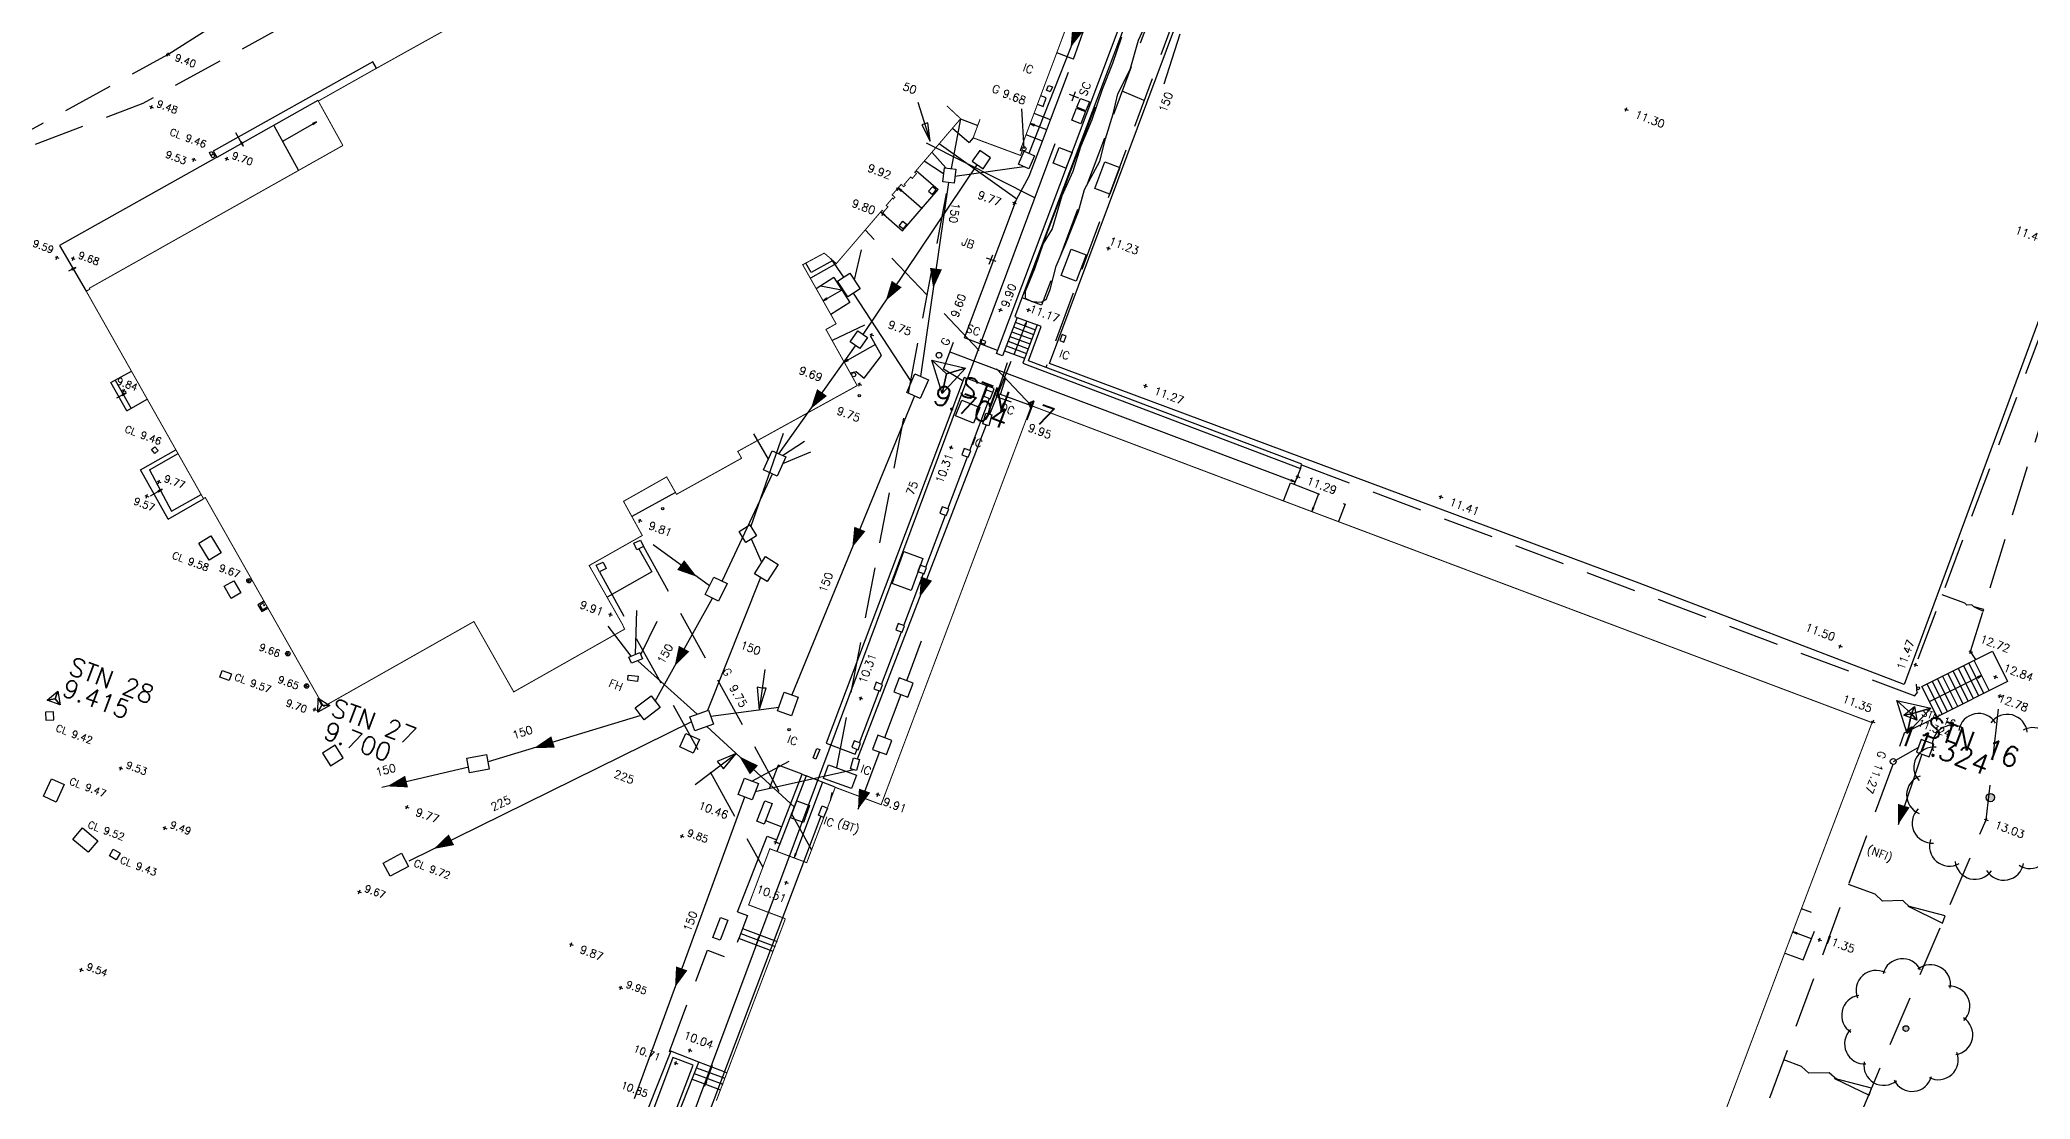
# Model space of a CAD drawing. Header units: millimetres. Extents: x 521005098 to 522149999836, y 174611071 to 175300000107.
# Drawn here: x 521319779 to 521419283, y 174800124 to 174853089 of the extents above; entities that cross this region are included whole.
import ezdxf

# ---------------------------------------------------------------- set-up
doc = ezdxf.new("R2010")
doc.units = ezdxf.units.MM
doc.header["$LTSCALE"] = 200
doc.linetypes.add('survey-A$0$DASHED', pattern=[19.05, 12.7, -6.35])
for name, color, linetype in [('0-35TEXT', 3, 'Continuous'), ('survey-A$0$BOUNDARY', 8, 'Continuous'), ('survey-A$0$BT', 8, 'Continuous'), ('survey-A$0$BUILDING', 8, 'Continuous'), ('survey-A$0$CONTROL', 8, 'Continuous'), ('survey-A$0$DETAIL', 8, 'Continuous'), ('survey-A$0$FOUL', 8, 'Continuous'), ('survey-A$0$GAS', 8, 'Continuous'), ('survey-A$0$LEVEL', 8, 'Continuous'), ('survey-A$0$ROAD', 8, 'Continuous'), ('survey-A$0$SERVICE', 8, 'Continuous'), ('survey-A$0$STAIRS', 8, 'Continuous'), ('survey-A$0$STORM', 8, 'Continuous'), ('survey-A$0$TEXT_SERVICE', 8, 'Continuous'), ('survey-A$0$VEGETATION', 8, 'Continuous')]:
    doc.layers.add(name, color=color, linetype=linetype)
doc.styles.add('survey-A$0$ROMANS', font='Romans.shx')

# ---------------------------------------------------------------- blocks, each defined once
blk = doc.blocks.new('survey-A')
at = {"layer": 'survey-A$0$VEGETATION', "linetype": 'Continuous'}
h = blk.add_hatch(color=256, dxfattribs=at)
edge = h.paths.add_edge_path()
edge.add_arc((521413072, 174803652), 143, -20.42304, 339.57696)
edge = h.paths.add_edge_path()
edge.add_arc((521425701, 174806170), 350, -20.42304, 339.57696)
edge = h.paths.add_edge_path()
edge.add_arc((521427230, 174821776), 175, -20.42304, 339.57696)
edge = h.paths.add_edge_path()
edge.add_arc((521417294, 174815203), 207, -20.42304, 339.57696)
at = {"layer": 'survey-A$0$BOUNDARY', "linetype": 'Continuous'}
for p, q in [((521370261, 174836911), (521383442, 174872233)), ((521426162, 174856572), (521412986, 174820865)), ((521372521, 174849728), (521368975, 174840398)), ((521399729, 174825929), (521370261, 174836911)), ((521412986, 174820865), (521399729, 174825929))]:
    blk.add_line(p, q, dxfattribs=at)
at = {"layer": 'survey-A$0$BT', "linetype": 'Continuous', "flags": 128}
blk.add_lwpolyline([(521358816, 174814276), (521352370, 174797175)], dxfattribs=at)
at = {"layer": 'survey-A$0$BUILDING', "linetype": 'Continuous'}
for p, q in [((521366275, 174832558), (521367256, 174835159)), ((521365173, 174829639), (521366155, 174832240)), ((521364072, 174826720), (521365053, 174829321)), ((521362971, 174823800), (521363952, 174826402)), ((521361862, 174820863), (521362851, 174823482)), ((521360758, 174817934), (521361742, 174820544)), ((521359096, 174817920), (521360546, 174817373)), ((521360546, 174817373), (521360638, 174817616)), ((521355621, 174814017), (521356021, 174815042)), ((521356384, 174814900), (521355984, 174813875)), ((521356021, 174815042), (521356384, 174814900)), ((521355984, 174813875), (521355621, 174814017)), ((521353431, 174808213), (521353815, 174809211)), ((521354179, 174809071), (521353795, 174808073)), ((521353815, 174809211), (521354179, 174809071)), ((521353795, 174808073), (521353431, 174808213))]:
    blk.add_line(p, q, dxfattribs=at)
at = {"layer": 'survey-A$0$BUILDING', "linetype": 'survey-A$0$DASHED'}
for p, q in [((521349967, 174827753), (521358360, 174812588)), ((521347751, 174826496), (521355927, 174811725))]:
    blk.add_line(p, q, dxfattribs=at)
at = {"layer": 'survey-A$0$BUILDING', "linetype": 'Continuous', "const_width": 50, "flags": 128}
for points in [[(521378725, 174879913), (521374647, 174868968), (521375010, 174868819), (521371795, 174860161), (521373415, 174859572), (521373339, 174859354), (521373226, 174859395), (521368790, 174847560), (521368891, 174847522), (521368811, 174847307), (521366439, 174848187), (521366787, 174849125)], [(521340825, 174854092), (521340561, 174853863), (521336434, 174851567), (521333700, 174850027)], [(521333685, 174850054), (521334930, 174847805)], [(521365129, 174849781), (521365813, 174849143), (521365748, 174849067), (521363521, 174846471), (521363605, 174846400), (521363396, 174846157), (521363313, 174846229), (521363000, 174845864), (521363046, 174845825), (521362974, 174845742), (521362838, 174845859), (521362388, 174845335), (521362525, 174845218), (521362453, 174845134), (521362408, 174845173), (521362095, 174844809), (521362179, 174844738), (521361971, 174844495), (521361887, 174844566), (521359602, 174841902), (521358995, 174842423), (521357917, 174841843), (521359587, 174838891), (521359083, 174838606), (521360644, 174835801), (521354671, 174832511), (521354864, 174832170), (521351611, 174830365), (521351118, 174831235), (521348960, 174830014), (521349899, 174828307), (521347242, 174826804), (521348895, 174823883), (521349015, 174823624), (521343471, 174820487), (521341481, 174824004), (521333972, 174819755)], [(521333972, 174819755), (521328053, 174830202), (521327959, 174830154), (521322101, 174840519), (521322280, 174840620), (521322253, 174840668), (521334930, 174847805)], [(521401282, 174792188), (521407723, 174809319), (521411377, 174818951), (521382307, 174829901), (521369352, 174834796), (521361839, 174814851), (521359544, 174815716), (521358119, 174811949), (521356273, 174812644), (521355216, 174809837), (521357051, 174809146)], [(521357051, 174809146), (521353601, 174800052)]]:
    blk.add_lwpolyline(points, dxfattribs=at)
at = {"layer": 'survey-A$0$BUILDING', "linetype": 'Continuous', "flags": 128}
for points in [[(521333685, 174850054), (521331082, 174848590)], [(521328624, 174847207), (521328616, 174847203), (521320766, 174842805)], [(521367415, 174835462), (521367490, 174835663), (521365996, 174836212), (521359096, 174817920)]]:
    blk.add_lwpolyline(points, dxfattribs=at)
for points in [[(521364405, 174845743), (521364210, 174845515), (521364400, 174845352), (521364595, 174845580)], [(521362735, 174843795), (521362930, 174844023), (521363120, 174843860), (521362924, 174843633)], [(521366977, 174835264), (521367295, 174835144), (521367415, 174835462), (521367097, 174835582)], [(521365878, 174832344), (521366196, 174832224), (521366316, 174832542), (521365998, 174832662)], [(521364777, 174829425), (521365095, 174829305), (521365215, 174829623), (521364897, 174829743)], [(521349815, 174828079), (521349967, 174827753), (521349632, 174827597), (521349480, 174827923)], [(521347935, 174826979), (521348087, 174826652), (521347751, 174826496), (521347600, 174826823)], [(521363676, 174826506), (521363994, 174826386), (521364114, 174826704), (521363796, 174826824)], [(521362573, 174823587), (521362891, 174823467), (521363011, 174823785), (521362693, 174823905)], [(521361468, 174820648), (521361787, 174820528), (521361907, 174820846), (521361588, 174820966)], [(521360366, 174817718), (521360684, 174817598), (521360804, 174817916), (521360486, 174818036)]]:
    blk.add_lwpolyline(points, close=True, dxfattribs=at)
at = {"layer": 'survey-A$0$CONTROL', "linetype": 'Continuous'}
for p, q in [((521364375, 174837065), (521366063, 174836680)), ((521364886, 174835410), (521364375, 174837065)), ((521364375, 174837065), (521365108, 174836385)), ((521365108, 174836385), (521364375, 174837065)), ((521366063, 174836680), (521364886, 174835410)), ((521366063, 174836680), (521365108, 174836385)), ((521365108, 174836385), (521366063, 174836680)), ((521365108, 174836385), (521364886, 174835410)), ((521364886, 174835410), (521365108, 174836385)), ((521413134, 174818409), (521412622, 174820064)), ((521412622, 174820064), (521413356, 174819384)), ((521412622, 174820064), (521414311, 174819679)), ((521413356, 174819384), (521412622, 174820064)), ((521414311, 174819679), (521413134, 174818409)), ((521414311, 174819679), (521413356, 174819384)), ((521413356, 174819384), (521414311, 174819679)), ((521413356, 174819384), (521413134, 174818409)), ((521413134, 174818409), (521413356, 174819384))]:
    blk.add_line(p, q, dxfattribs=at)
at = {"layer": 'survey-A$0$CONTROL', "linetype": 'Continuous', "flags": 128}
for points in [[(521320545, 174820147), (521320685, 174820522), (521320800, 174819839), (521320545, 174820147), (521320151, 174820081), (521320685, 174820522), (521320545, 174820147), (521320800, 174819839), (521320151, 174820081), (521320545, 174820147)], [(521333884, 174819822), (521334284, 174819812), (521333676, 174819480), (521333884, 174819822), (521333693, 174820173), (521334284, 174819812), (521333884, 174819822), (521333676, 174819480), (521333693, 174820173), (521333884, 174819822)], [(521413356, 174819384), (521413495, 174819759), (521413611, 174819076), (521413356, 174819384), (521412961, 174819318), (521413495, 174819759), (521413356, 174819384), (521413611, 174819076), (521412961, 174819318), (521413356, 174819384)]]:
    blk.add_lwpolyline(points, dxfattribs=at)
at = {"layer": 'survey-A$0$DETAIL', "linetype": 'Continuous'}
for p, q in [((521371451, 174852121), (521370617, 174852434)), ((521365403, 174848665), (521366236, 174847951)), ((521365813, 174849143), (521366665, 174848797)), ((521368624, 174845116), (521364732, 174847883)), ((521366439, 174848187), (521366236, 174847951)), ((521359602, 174841902), (521358300, 174841166)), ((521351562, 174830452), (521349378, 174829251)), ((521354652, 174809495), (521356137, 174813276)), ((521356137, 174813276), (521356618, 174813095)), ((521354652, 174809495), (521355157, 174809304)), ((521355157, 174809304), (521354723, 174808153))]:
    blk.add_line(p, q, dxfattribs=at)
at = {"layer": 'survey-A$0$DETAIL', "linetype": 'survey-A$0$DASHED'}
for p, q in [((521374984, 174850047), (521373890, 174850525)), ((521369903, 174848024), (521370306, 174849090)), ((521367658, 174837556), (521366003, 174838184)), ((521359544, 174815716), (521358090, 174816291)), ((521356057, 174814062), (521356869, 174813748)), ((521356777, 174812895), (521356632, 174812509))]:
    blk.add_line(p, q, dxfattribs=at)
at = {"layer": 'survey-A$0$DETAIL', "linetype": 'survey-A$0$DASHED', "flags": 128}
for points in [[(521382806, 174874244), (521382887, 174874270), (521395733, 174909194), (521396181, 174910613), (521397172, 174910300), (521396725, 174908881), (521394831, 174903742), (521390601, 174892373), (521384601, 174875998), (521383677, 174873416), (521377799, 174857692), (521370075, 174836713)], [(521382365, 174873142), (521382324, 174872935), (521369863, 174839827), (521368887, 174840194)], [(521326184, 174852359), (521336048, 174858590)], [(521371451, 174852121), (521372464, 174854951)], [(521425325, 174853022), (521413556, 174821845), (521413608, 174820404)], [(521314397, 174845886), (521326184, 174852359)], [(521370306, 174849090), (521371451, 174852121)], [(521365893, 174836056), (521364949, 174836620), (521365596, 174838337), (521366003, 174838184)], [(521382862, 174831832), (521413521, 174820282), (521413865, 174820764)], [(521410792, 174799349), (521417083, 174814090), (521417767, 174820277), (521417501, 174820680)], [(521414625, 174819243), (521412991, 174818427), (521412514, 174817136)], [(521357884, 174816370), (521356690, 174816820), (521356021, 174815042)], [(521412413, 174816861), (521405783, 174798907)], [(521351299, 174802497), (521351252, 174802514), (521353158, 174807575), (521354338, 174807131), (521354723, 174808153)]]:
    blk.add_lwpolyline(points, dxfattribs=at)
blk.add_lwpolyline([(521416559, 174822110), (521416301, 174822501), (521422247, 174841796), (521426003, 174851766, 0.919436), (521429246, 174860328), (521433130, 174871660), (521441698, 174893102), (521415461, 174902594), (521413552, 174902405)], format="xyb", dxfattribs=at)
at = {"layer": 'survey-A$0$DETAIL', "linetype": 'Continuous', "flags": 128}
for points in [[(521368637, 174839209), (521368637, 174839209), (521367911, 174837283), (521367600, 174837400), (521374629, 174856067), (521379586, 174869191), (521378071, 174869783), (521378151, 174869988), (521379869, 174869317), (521374835, 174855989), (521368531, 174839249), (521368637, 174839209)], [(521366003, 174838184), (521368613, 174845106), (521369238, 174846269), (521369903, 174848024)], [(521359416, 174842061), (521358335, 174841450), (521358067, 174841923)], [(521360291, 174836435), (521360583, 174836509), (521360996, 174836178)], [(521349722, 174827639), (521350373, 174826490), (521348136, 174825225)], [(521413865, 174820764), (521417392, 174822526), (521418152, 174821005), (521414625, 174819243)], [(521351628, 174799192), (521352726, 174801983), (521351323, 174802523), (521350129, 174799513), (521352974, 174798454)]]:
    blk.add_lwpolyline(points, dxfattribs=at)
for points in [[(521382875, 174831868), (521369200, 174837044), (521369844, 174838755), (521369638, 174838832), (521368917, 174836916), (521382797, 174831662)], [(521356777, 174812895), (521356571, 174812974), (521357884, 174816370), (521358090, 174816291)], [(521351465, 174799250), (521352438, 174801833), (521351427, 174802213), (521350454, 174799630)]]:
    blk.add_lwpolyline(points, close=True, dxfattribs=at)
at = {"layer": 'survey-A$0$DETAIL', "flags": 128}
for points in [[(521416478, 174824741), (521416471, 174824744), (521416373, 174824834), (521416108, 174824827), (521416010, 174824917), (521414876, 174825342)], [(521358911, 174815966), (521357488, 174812187)], [(521357503, 174812216), (521357493, 174812211)], [(521357511, 174812231), (521357496, 174812224)], [(521357519, 174812245), (521357499, 174812236)], [(521357527, 174812260), (521357502, 174812248)], [(521357535, 174812274), (521357504, 174812260)], [(521357543, 174812289), (521357507, 174812273)], [(521357551, 174812303), (521357510, 174812285)], [(521357559, 174812318), (521357513, 174812297)], [(521357566, 174812332), (521357516, 174812309)], [(521357574, 174812347), (521357518, 174812322)], [(521357582, 174812361), (521357521, 174812334)], [(521357590, 174812376), (521357524, 174812346)], [(521357586, 174812385), (521357527, 174812358)], [(521357573, 174812390), (521357530, 174812371)], [(521357559, 174812395), (521357532, 174812383)], [(521357546, 174812400), (521357535, 174812395)], [(521413315, 174809705), (521413286, 174809716), (521412912, 174810059), (521411898, 174810028), (521411525, 174810371), (521410199, 174810865)], [(521409640, 174801095), (521409611, 174801105), (521409238, 174801448), (521408224, 174801418), (521407850, 174801761), (521406959, 174802092)]]:
    blk.add_lwpolyline(points, dxfattribs=at)
for points in [[(521416478, 174824741), (521416929, 174824519), (521416964, 174824612)], [(521357488, 174812187), (521357593, 174812382), (521357537, 174812403)], [(521413176, 174809773), (521414899, 174808928), (521415033, 174809286)], [(521409502, 174801162), (521411225, 174800317), (521411358, 174800675)]]:
    blk.add_lwpolyline(points, close=True, dxfattribs=at)
at = {"layer": 'survey-A$0$DETAIL', "linetype": 'Continuous'}
for centre in [(521360743, 174835302), (521350919, 174829641)]:
    blk.add_circle(centre, 60, dxfattribs=at)
at = {"layer": 'survey-A$0$FOUL', "linetype": 'Continuous', "flags": 128}
for points in [[(521372532, 174855814), (521369230, 174847412)], [(521365074, 174846681), (521364377, 174847469)], [(521364964, 174846386), (521363989, 174847016)], [(521365525, 174846276), (521368977, 174846748)], [(521365201, 174845952), (521363809, 174836262)], [(521360500, 174841082), (521360850, 174842595)], [(521359972, 174841227), (521359335, 174842131)], [(521359965, 174840551), (521358802, 174840776)], [(521363354, 174835989), (521360465, 174840426)], [(521363511, 174835289), (521357367, 174820340)], [(521355332, 174828740), (521356954, 174833417)], [(521355871, 174826956), (521355352, 174828131)], [(521355807, 174826209), (521353162, 174819557)], [(521349338, 174822275), (521348198, 174823781)], [(521349561, 174822369), (521349633, 174824550)], [(521349825, 174822357), (521350636, 174824020)], [(521363120, 174821051), (521363859, 174823034)], [(521352642, 174819374), (521349672, 174822047)], [(521356017, 174821612), (521355735, 174819579), (521356083, 174820680), (521355886, 174820669), (521355643, 174820720), (521355735, 174819579)], [(521356723, 174819715), (521353330, 174819249)], [(521362822, 174820361), (521362012, 174818185)], [(521352363, 174818983), (521338230, 174812026)], [(521353122, 174818759), (521357507, 174814717)], [(521352550, 174815850), (521354588, 174817408), (521353643, 174817011), (521353961, 174816645), (521354588, 174817408)], [(521361750, 174817483), (521360680, 174814609)]]:
    blk.add_lwpolyline(points, dxfattribs=at)
at = {"layer": 'survey-A$0$FOUL', "flags": 128}
for points in [[(521371310, 174852705, 0, 600, 0), (521371676, 174853636, 600, 600, 0)], [(521364440, 174840657, 0, 600, 0), (521364579, 174841647, 600, 600, 0)], [(521360395, 174827706, 0, 600, 0), (521360775, 174828631, 600, 600, 0)], [(521354745, 174817263, 0, 600, 0), (521355481, 174816585, 600, 600, 0)], [(521360680, 174814609, 0, 600, 0), (521361013, 174815552, 600, 600, 0)], [(521339467, 174812635, 0, 600, 0), (521340355, 174813094, 600, 600, 0)]]:
    blk.add_lwpolyline(points, format="xyseb", dxfattribs=at)
at = {"layer": 'survey-A$0$GAS', "linetype": 'Continuous', "flags": 128}
for points in [[(521363666, 174849969), (521364283, 174848019), (521364166, 174848944), (521363876, 174848842), (521364283, 174848019)], [(521370521, 174847891), (521351655, 174797269)], [(521369515, 174845192), (521364107, 174847929)]]:
    blk.add_lwpolyline(points, dxfattribs=at)
at = {"layer": 'survey-A$0$LEVEL', "flags": 128}
for points in [[(521326149, 174852266), (521326219, 174852453)], [(521326091, 174852394), (521326278, 174852325)], [(521325265, 174849765), (521325452, 174849695)], [(521325324, 174849636), (521325393, 174849824)], [(521398997, 174849641), (521399184, 174849571)], [(521399056, 174849513), (521399126, 174849700)], [(521327384, 174847137), (521327571, 174847068)], [(521327442, 174847009), (521327512, 174847196)], [(521329028, 174847177), (521329215, 174847108)], [(521329087, 174847049), (521329156, 174847236)], [(521362594, 174845686), (521362782, 174845616)], [(521362653, 174845557), (521362723, 174845745)], [(521361893, 174844304), (521361963, 174844491)], [(521368404, 174844968), (521368592, 174844898)], [(521368463, 174844839), (521368533, 174845027)], [(521361834, 174844432), (521362022, 174844362)], [(521373108, 174842701), (521373295, 174842631)], [(521373167, 174842573), (521373236, 174842760)], [(521320542, 174842238), (521320729, 174842168)], [(521320601, 174842109), (521320671, 174842296)], [(521321346, 174842191), (521321534, 174842121)], [(521321405, 174842062), (521321475, 174842250)], [(521367703, 174839619), (521367891, 174839549)], [(521367762, 174839490), (521367832, 174839677)], [(521369112, 174839618), (521369299, 174839548)], [(521369171, 174839489), (521369241, 174839677)], [(521361268, 174838369), (521361455, 174838300)], [(521361327, 174838241), (521361396, 174838428)], [(521323886, 174835581), (521324073, 174835511)], [(521323945, 174835452), (521324014, 174835640)], [(521360666, 174835900), (521360854, 174835830)], [(521360725, 174835771), (521360795, 174835959)], [(521374957, 174835822), (521375145, 174835752)], [(521375016, 174835693), (521375086, 174835881)], [(521369216, 174834845), (521369404, 174834775)], [(521369275, 174834716), (521369345, 174834904)], [(521365243, 174832746), (521365430, 174832676)], [(521365301, 174832617), (521365371, 174832805)], [(521325638, 174831022), (521325825, 174830952)], [(521325697, 174830893), (521325766, 174831081)], [(521382578, 174831283), (521382765, 174831213)], [(521382637, 174831154), (521382707, 174831342)], [(521325033, 174830307), (521325221, 174830237)], [(521325092, 174830178), (521325162, 174830366)], [(521389726, 174830270), (521389913, 174830200)], [(521389785, 174830141), (521389855, 174830329)], [(521349686, 174829087), (521349874, 174829018)], [(521349745, 174828959), (521349815, 174829146)], [(521330137, 174826078), (521330325, 174826008)], [(521330196, 174825949), (521330266, 174826136)], [(521348212, 174824393), (521348400, 174824323)], [(521348271, 174824264), (521348341, 174824452)], [(521409695, 174822805), (521409883, 174822735)], [(521409754, 174822677), (521409824, 174822864)], [(521416266, 174822407), (521416336, 174822595)], [(521332085, 174822434), (521332272, 174822364)], [(521332144, 174822305), (521332213, 174822492)], [(521413462, 174821879), (521413649, 174821810)], [(521413521, 174821751), (521413591, 174821938)], [(521416208, 174822536), (521416395, 174822466)], [(521333021, 174820818), (521333208, 174820748)], [(521333080, 174820689), (521333149, 174820877)], [(521417457, 174821269), (521417645, 174821199)], [(521417516, 174821141), (521417586, 174821328)], [(521333425, 174819648), (521333612, 174819578)], [(521333484, 174819520), (521333554, 174819707)], [(521360728, 174820206), (521360915, 174820137)], [(521360786, 174820078), (521360856, 174820265)], [(521417673, 174820312), (521417861, 174820242)], [(521417732, 174820183), (521417802, 174820371)], [(521411331, 174819028), (521411518, 174818958)], [(521411390, 174818899), (521411460, 174819086)], [(521323733, 174816704), (521323920, 174816635)], [(521323792, 174816576), (521323861, 174816763)], [(521338043, 174814764), (521338231, 174814694)], [(521338102, 174814635), (521338172, 174814822)], [(521361578, 174815390), (521361766, 174815320)], [(521361637, 174815261), (521361707, 174815449)], [(521325935, 174813716), (521326123, 174813646)], [(521325994, 174813587), (521326064, 174813774)], [(521416989, 174814125), (521417177, 174814055)], [(521417048, 174813996), (521417118, 174814184)], [(521351790, 174813313), (521351977, 174813243)], [(521351849, 174813184), (521351919, 174813372)], [(521356478, 174813009), (521356665, 174812939)], [(521356537, 174812880), (521356606, 174813068)], [(521357002, 174810988), (521357189, 174810918)], [(521357061, 174810859), (521357131, 174811047)], [(521335657, 174810528), (521335844, 174810458)], [(521335716, 174810399), (521335786, 174810586)], [(521346254, 174807894), (521346441, 174807825)], [(521346313, 174807766), (521346383, 174807953)], [(521408659, 174808130), (521408847, 174808060)], [(521408718, 174808001), (521408788, 174808189)], [(521321816, 174806497), (521321886, 174806684)], [(521321758, 174806625), (521321945, 174806555)], [(521348729, 174805736), (521348917, 174805666)], [(521348788, 174805607), (521348858, 174805795)], [(521351487, 174801964), (521351675, 174801895)], [(521351546, 174801836), (521351616, 174802023)], [(521352186, 174802603), (521352373, 174802533)], [(521352245, 174802474), (521352315, 174802662)]]:
    blk.add_lwpolyline(points, dxfattribs=at)
at = {"layer": 'survey-A$0$LEVEL', "linetype": 'Continuous', "flags": 128}
blk.add_lwpolyline([(521368989, 174847640), (521368867, 174849631)], dxfattribs=at)
at = {"layer": 'survey-A$0$ROAD', "linetype": 'survey-A$0$DASHED', "flags": 128}
blk.add_lwpolyline([(521206171, 174882360), (521218169, 174875890), (521219648, 174873271), (521229162, 174868501), (521243043, 174861787), (521267119, 174850218), (521287526, 174840357), (521292266, 174839165), (521293853, 174839389), (521306773, 174842488), (521314397, 174845886), (521324938, 174849927), (521332591, 174854107), (521335509, 174855968), (521339133, 174859488), (521346174, 174867775), (521347707, 174869907), (521349047, 174872605), (521351537, 174879385), (521353935, 174885897), (521355774, 174890722), (521359616, 174889286), (521378670, 174882192), (521383720, 174895854), (521385347, 174897599), (521385297, 174897794)], dxfattribs=at)
at = {"layer": 'survey-A$0$SERVICE'}
for p, q in [((521371389, 174850044), (521371563, 174850512)), ((521371242, 174850365), (521371710, 174850191)), ((521367097, 174842194), (521367566, 174842020)), ((521367244, 174841873), (521367419, 174842341))]:
    blk.add_line(p, q, dxfattribs=at)
at = {"layer": 'survey-A$0$SERVICE', "linetype": 'survey-A$0$DASHED'}
for p, q in [((521365813, 174849143), (521359286, 174815033)), ((521369352, 174834795), (521361041, 174843580))]:
    blk.add_line(p, q, dxfattribs=at)
at = {"layer": 'survey-A$0$SERVICE', "linetype": 'Continuous', "flags": 128}
for points in [[(521370398, 174850730), (521370297, 174850490), (521370113, 174850568), (521370214, 174850808)], [(521372056, 174849498), (521371817, 174848893), (521371371, 174849069), (521371609, 174849674)], [(521371628, 174849713), (521371805, 174850159), (521372251, 174849982), (521372074, 174849536)], [(521328256, 174847447), (521328382, 174847508), (521328447, 174847373), (521328322, 174847312)], [(521366394, 174847013), (521366939, 174846641), (521367311, 174847186), (521366766, 174847558)], [(521368988, 174847516), (521369512, 174847291), (521369231, 174846639), (521368708, 174846864)], [(521371079, 174846665), (521370436, 174846916), (521370744, 174847708), (521371387, 174847457)], [(521364999, 174846690), (521365566, 174846624), (521365484, 174845919), (521364918, 174845984)], [(521373270, 174845373), (521372521, 174845654), (521373023, 174846993), (521373772, 174846712)], [(521371347, 174842618), (521372093, 174842331), (521371590, 174841024), (521370844, 174841312)], [(521360271, 174841426), (521360792, 174840644), (521360177, 174840234), (521359655, 174841016)], [(521360778, 174837647), (521360292, 174837982), (521360672, 174838533), (521361158, 174838199)], [(521366778, 174837967), (521367021, 174837876), (521367071, 174838007), (521366827, 174838098)], [(521370772, 174838055), (521370978, 174837978), (521371090, 174838278), (521370884, 174838355)], [(521363120, 174835463), (521363531, 174836386), (521364207, 174836085), (521363796, 174835162)], [(521366450, 174833918), (521365551, 174834282), (521365870, 174835070), (521366769, 174834706)], [(521367375, 174834337), (521367223, 174833797), (521366925, 174833881), (521367076, 174834421)], [(521325689, 174832550), (521325531, 174832412), (521325367, 174832600), (521325525, 174832738)], [(521356637, 174831280), (521355964, 174831587), (521356399, 174832543), (521357073, 174832236)], [(521355073, 174827959), (521354737, 174828504), (521355274, 174828835), (521355610, 174828290)], [(521328246, 174827073), (521327733, 174827931), (521328334, 174828290), (521328847, 174827432)], [(521356686, 174826858), (521356138, 174825998), (521355514, 174826396), (521356062, 174827256)], [(521363332, 174825560), (521362385, 174825913), (521362979, 174827505), (521363926, 174827152)], [(521329473, 174826042), (521329821, 174825434), (521329343, 174825161), (521328996, 174825769)], [(521354138, 174825900), (521353701, 174825023), (521353039, 174825353), (521353476, 174826230)], [(521349360, 174821915), (521349228, 174822229), (521349781, 174822462), (521349913, 174822148)], [(521329249, 174821063), (521328785, 174821218), (521328895, 174821550), (521329360, 174821395)], [(521349656, 174821014), (521349169, 174821066), (521349197, 174821324), (521349684, 174821272)], [(521362473, 174820493), (521363175, 174820228), (521363439, 174820930), (521362737, 174821195)], [(521350792, 174819700), (521349985, 174819093), (521349540, 174819685), (521350347, 174820292)], [(521356661, 174819538), (521356988, 174820472), (521357687, 174820228), (521357360, 174819294)], [(521320075, 174819078), (521320475, 174819084), (521320469, 174819484), (521320069, 174819478)], [(521352271, 174819244), (521353215, 174819576), (521353460, 174818878), (521352517, 174818546)], [(521334316, 174816797), (521334940, 174817195), (521334542, 174817819), (521333918, 174817421)], [(521352445, 174817432), (521351773, 174817742), (521352082, 174818414), (521352754, 174818104)], [(521358631, 174817660), (521358769, 174817602), (521358571, 174817132), (521358433, 174817190)], [(521361402, 174817614), (521362104, 174817349), (521362368, 174818051), (521361666, 174818316)], [(521414238, 174817242), (521414473, 174817880), (521413835, 174818115), (521413600, 174817477)], [(521342247, 174816616), (521341264, 174816433), (521341127, 174817171), (521342110, 174817353)], [(521358963, 174816164), (521359212, 174816840), (521360610, 174816325), (521360361, 174815649)], [(521360750, 174817099), (521360599, 174816560), (521360300, 174816644), (521360452, 174817183)], [(521320996, 174815854), (521320598, 174814980), (521319961, 174815270), (521320359, 174816144)], [(521354695, 174815351), (521355013, 174816172), (521355703, 174815905), (521355385, 174815084)], [(521357627, 174815045), (521358266, 174814811), (521357953, 174813957), (521357314, 174814191)], [(521358706, 174814322), (521358899, 174814783), (521359157, 174814676), (521358965, 174814214)], [(521321917, 174813689), (521322683, 174813047), (521322202, 174812472), (521321435, 174813114)], [(521323255, 174812285), (521323440, 174812617), (521323790, 174812421), (521323604, 174812090)], [(521338212, 174811761), (521337297, 174811266), (521336940, 174811925), (521337854, 174812421)]]:
    blk.add_lwpolyline(points, close=True, dxfattribs=at)
for points in [[(521369653, 174849863), (521369934, 174849758), (521370095, 174850189), (521369815, 174850294)], [(521330970, 174825011), (521330683, 174824848), (521330882, 174824500), (521331168, 174824664)], [(521331004, 174824951), (521330779, 174824822), (521330908, 174824596), (521331133, 174824725)]]:
    blk.add_lwpolyline(points, dxfattribs=at)
at = {"layer": 'survey-A$0$SERVICE', "linetype": 'survey-A$0$DASHED', "flags": 128}
blk.add_lwpolyline([(521369352, 174834795), (521367798, 174835360), (521368359, 174837070), (521368207, 174837120), (521367597, 174835262), (521369295, 174834645)], dxfattribs=at)
at = {"layer": 'survey-A$0$SERVICE', "linetype": 'Continuous'}
for centre, radius in [((521368983, 174847638), 100), ((521328440, 174847281), 90), ((521364730, 174837319), 140), ((521360469, 174836347), 100), ((521330231, 174826043), 110), ((521330994, 174824824), 30), ((521332178, 174822399), 110), ((521333114, 174820783), 110), ((521413678, 174820666), 70), ((521357240, 174818595), 60), ((521412434, 174817009), 150)]:
    blk.add_circle(centre, radius, dxfattribs=at)
at = {"layer": 'survey-A$0$STAIRS', "linetype": 'Continuous'}
for p, q in [((521370306, 174849090), (521369483, 174849410)), ((521369903, 174848024), (521369083, 174848343)), ((521363593, 174846555), (521364694, 174845611)), ((521362909, 174843530), (521364694, 174845611)), ((521359480, 174841204), (521358595, 174840644)), ((521360271, 174839953), (521359325, 174839355)), ((521361009, 174838828), (521359394, 174838048)), ((521368458, 174838734), (521369459, 174838357)), ((521368547, 174838972), (521369549, 174838594)), ((521368637, 174839209), (521369638, 174838832)), ((521368010, 174837545), (521369011, 174837167)), ((521368100, 174837782), (521369101, 174837405)), ((521368189, 174838020), (521369191, 174837643)), ((521368279, 174838258), (521369280, 174837881)), ((521368368, 174838496), (521369370, 174838119)), ((521416449, 174820154), (521415689, 174821675)), ((521416709, 174820284), (521415950, 174821805)), ((521416970, 174820414), (521416210, 174821935)), ((521416471, 174822065), (521417231, 174820545)), ((521414625, 174819243), (521413865, 174820764)), ((521414885, 174819373), (521414125, 174820894)), ((521415146, 174819503), (521414386, 174821024)), ((521415406, 174819633), (521414647, 174821154)), ((521415667, 174819764), (521414907, 174821284)), ((521415928, 174819894), (521415168, 174821415)), ((521416188, 174820024), (521415429, 174821545)), ((521354913, 174808658), (521356635, 174808010)), ((521356444, 174807504), (521354723, 174808153)), ((521354818, 174808405), (521356539, 174807757))]:
    blk.add_line(p, q, dxfattribs=at)
at = {"layer": 'survey-A$0$STAIRS', "linetype": 'survey-A$0$DASHED'}
for p, q in [((521361816, 174844484), (521362909, 174843530)), ((521359480, 174841204), (521360271, 174839953)), ((521382797, 174831662), (521382488, 174830869))]:
    blk.add_line(p, q, dxfattribs=at)
at = {"layer": 'survey-A$0$STAIRS', "linetype": 'Continuous', "flags": 128}
for points in [[(521336611, 174851665), (521336432, 174851988), (521328449, 174847523), (521328624, 174847207)], [(521331082, 174848590), (521328624, 174847207)], [(521320766, 174842805), (521322101, 174840519)], [(521323333, 174835952), (521324355, 174836530)], [(521324137, 174834545), (521323333, 174835952)], [(521323550, 174836071), (521324353, 174834655)], [(521324137, 174834545), (521325153, 174835119)], [(521324813, 174831589), (521326583, 174832589)], [(521326193, 174829130), (521324813, 174831589)], [(521325259, 174831590), (521326690, 174832399)], [(521325259, 174831590), (521326364, 174829528)], [(521326193, 174829130), (521327970, 174830134)], [(521326364, 174829528), (521327841, 174830363)], [(521352605, 174801695), (521354024, 174801167)], [(521354131, 174801450), (521352726, 174801983)], [(521352390, 174801129), (521353809, 174800600)], [(521352497, 174801412), (521353917, 174800883)]]:
    blk.add_lwpolyline(points, dxfattribs=at)
at = {"layer": 'survey-A$0$STAIRS', "linetype": 'survey-A$0$DASHED', "flags": 128}
for points in [[(521331471, 174848809), (521332708, 174846574)], [(521360996, 174836178), (521361859, 174837299), (521361009, 174838828)], [(521381955, 174830034), (521382298, 174830943), (521385034, 174829877), (521384703, 174828999)], [(521407013, 174807432), (521407940, 174807084), (521408782, 174809289), (521407846, 174809644)]]:
    blk.add_lwpolyline(points, dxfattribs=at)
at = {"layer": 'survey-A$0$STAIRS', "flags": 128}
for points in [[(521331920, 174848028), (521333611, 174848993)], [(521333409, 174848903), (521333472, 174848886)], [(521333412, 174848913), (521333482, 174848894)], [(521333416, 174848891), (521333462, 174848879)], [(521333423, 174848879), (521333452, 174848871)], [(521333427, 174848919), (521333492, 174848902)], [(521333430, 174848867), (521333442, 174848863)], [(521333442, 174848925), (521333501, 174848909)], [(521333458, 174848932), (521333511, 174848917)], [(521333473, 174848938), (521333521, 174848925)], [(521333488, 174848944), (521333531, 174848932)], [(521333504, 174848950), (521333541, 174848940)], [(521333519, 174848956), (521333551, 174848947)], [(521333534, 174848962), (521333561, 174848955)], [(521333550, 174848969), (521333571, 174848963)], [(521333565, 174848975), (521333581, 174848970)], [(521333580, 174848981), (521333591, 174848978)], [(521370117, 174848591), (521369291, 174848898)], [(521369320, 174848882), (521369316, 174848893)], [(521369335, 174848875), (521369328, 174848890)], [(521369349, 174848867), (521369340, 174848887)], [(521369364, 174848859), (521369352, 174848884)], [(521369379, 174848851), (521369365, 174848882)], [(521369393, 174848843), (521369377, 174848879)], [(521369408, 174848836), (521369389, 174848876)], [(521369422, 174848828), (521369401, 174848873)], [(521369437, 174848820), (521369414, 174848871)], [(521369451, 174848812), (521369426, 174848868)], [(521369466, 174848804), (521369438, 174848865)], [(521369481, 174848796), (521369450, 174848862)], [(521369490, 174848801), (521369463, 174848860)], [(521369495, 174848814), (521369475, 174848857)], [(521369500, 174848827), (521369487, 174848854)], [(521369504, 174848840), (521369499, 174848851)], [(521329566, 174848447), (521329947, 174847778)], [(521329821, 174847959), (521329817, 174847948)], [(521329833, 174847966), (521329825, 174847938)], [(521329845, 174847973), (521329833, 174847928)], [(521329857, 174847980), (521329840, 174847918)], [(521329867, 174847978), (521329848, 174847908)], [(521329873, 174847962), (521329856, 174847898)], [(521329879, 174847947), (521329863, 174847888)], [(521329886, 174847932), (521329871, 174847878)], [(521329892, 174847916), (521329879, 174847868)], [(521329898, 174847901), (521329886, 174847858)], [(521329904, 174847886), (521329894, 174847848)], [(521329910, 174847870), (521329901, 174847838)], [(521329916, 174847855), (521329909, 174847828)], [(521329923, 174847840), (521329917, 174847818)], [(521329929, 174847824), (521329924, 174847808)], [(521329935, 174847809), (521329932, 174847798)], [(521363873, 174844654), (521362685, 174845680)], [(521362707, 174845656), (521362706, 174845667)], [(521362717, 174845643), (521362716, 174845660)], [(521362728, 174845631), (521362727, 174845653)], [(521362739, 174845618), (521362737, 174845646)], [(521362750, 174845606), (521362748, 174845639)], [(521362761, 174845594), (521362758, 174845633)], [(521362772, 174845581), (521362769, 174845626)], [(521362783, 174845569), (521362779, 174845619)], [(521362794, 174845556), (521362790, 174845612)], [(521362805, 174845544), (521362800, 174845605)], [(521362816, 174845532), (521362811, 174845598)], [(521362827, 174845519), (521362822, 174845591)], [(521362837, 174845520), (521362832, 174845585)], [(521362846, 174845531), (521362843, 174845578)], [(521362855, 174845541), (521362853, 174845571)], [(521362865, 174845552), (521362864, 174845564)], [(521321235, 174841530), (521321575, 174841710)], [(521321370, 174841626), (521321432, 174841607)], [(521321373, 174841636), (521321442, 174841615)], [(521321377, 174841614), (521321422, 174841600)], [(521321383, 174841601), (521321412, 174841593)], [(521321388, 174841642), (521321452, 174841622)], [(521321390, 174841589), (521321401, 174841585)], [(521321404, 174841647), (521321462, 174841629)], [(521321419, 174841653), (521321473, 174841637)], [(521321435, 174841659), (521321483, 174841644)], [(521321450, 174841664), (521321493, 174841651)], [(521321466, 174841670), (521321503, 174841659)], [(521321482, 174841676), (521321513, 174841666)], [(521321497, 174841681), (521321524, 174841673)], [(521321513, 174841687), (521321534, 174841681)], [(521321528, 174841693), (521321544, 174841688)], [(521321544, 174841699), (521321554, 174841695)], [(521359876, 174840579), (521358934, 174840046)], [(521358964, 174840058), (521358954, 174840061)], [(521358980, 174840064), (521358964, 174840068)], [(521358995, 174840070), (521358974, 174840076)], [(521359011, 174840076), (521358984, 174840084)], [(521359026, 174840082), (521358994, 174840091)], [(521359041, 174840088), (521359004, 174840099)], [(521359057, 174840095), (521359014, 174840106)], [(521359072, 174840101), (521359024, 174840114)], [(521359087, 174840107), (521359034, 174840122)], [(521359103, 174840113), (521359044, 174840129)], [(521359118, 174840119), (521359054, 174840137)], [(521359133, 174840125), (521359064, 174840144)], [(521359136, 174840135), (521359074, 174840152)], [(521359129, 174840147), (521359084, 174840160)], [(521359122, 174840159), (521359094, 174840167)], [(521359115, 174840172), (521359104, 174840175)], [(521368493, 174837363), (521369121, 174839029)], [(521369019, 174838840), (521369085, 174838870)], [(521369023, 174838831), (521369082, 174838858)], [(521369026, 174838855), (521369087, 174838882)], [(521369034, 174838869), (521369090, 174838894)], [(521369036, 174838826), (521369079, 174838845)], [(521369042, 174838884), (521369093, 174838907)], [(521369049, 174838821), (521369076, 174838833)], [(521369050, 174838898), (521369096, 174838919)], [(521369058, 174838913), (521369099, 174838931)], [(521369062, 174838816), (521369073, 174838821)], [(521369066, 174838927), (521369101, 174838943)], [(521369074, 174838942), (521369104, 174838956)], [(521369082, 174838956), (521369107, 174838968)], [(521369089, 174838971), (521369110, 174838980)], [(521369097, 174838985), (521369113, 174838992)], [(521369105, 174839000), (521369115, 174839005)], [(521361554, 174837848), (521359996, 174836966)], [(521360027, 174836978), (521360016, 174836981)], [(521360042, 174836984), (521360026, 174836989)], [(521360057, 174836990), (521360036, 174836996)], [(521360073, 174836997), (521360046, 174837004)], [(521360088, 174837003), (521360056, 174837012)], [(521360103, 174837009), (521360066, 174837019)], [(521360119, 174837015), (521360076, 174837027)], [(521360134, 174837021), (521360086, 174837034)], [(521360150, 174837027), (521360096, 174837042)], [(521360165, 174837033), (521360106, 174837050)], [(521360180, 174837039), (521360116, 174837057)], [(521360196, 174837045), (521360126, 174837065)], [(521360198, 174837055), (521360136, 174837072)], [(521360191, 174837067), (521360146, 174837080)], [(521360184, 174837080), (521360156, 174837088)], [(521360177, 174837092), (521360166, 174837095)], [(521365278, 174837493), (521382536, 174830991)], [(521323637, 174835188), (521324093, 174835435)], [(521323888, 174835351), (521323950, 174835332)], [(521323891, 174835360), (521323960, 174835339)], [(521323895, 174835338), (521323940, 174835325)], [(521323902, 174835326), (521323930, 174835317)], [(521323907, 174835366), (521323971, 174835347)], [(521323908, 174835313), (521323920, 174835310)], [(521323922, 174835372), (521323981, 174835354)], [(521323938, 174835378), (521323991, 174835361)], [(521323953, 174835383), (521324001, 174835369)], [(521323969, 174835389), (521324011, 174835376)], [(521323984, 174835395), (521324022, 174835383)], [(521324000, 174835400), (521324032, 174835391)], [(521324015, 174835406), (521324042, 174835398)], [(521324031, 174835412), (521324052, 174835405)], [(521324046, 174835417), (521324062, 174835413)], [(521324062, 174835423), (521324073, 174835420)], [(521325307, 174830295), (521325895, 174830617)], [(521325708, 174830549), (521325772, 174830529)], [(521325724, 174830555), (521325782, 174830537)], [(521325739, 174830560), (521325793, 174830544)], [(521325755, 174830566), (521325803, 174830551)], [(521325770, 174830572), (521325813, 174830559)], [(521325786, 174830577), (521325823, 174830566)], [(521325801, 174830583), (521325833, 174830573)], [(521325817, 174830589), (521325844, 174830581)], [(521325832, 174830594), (521325854, 174830588)], [(521325848, 174830600), (521325864, 174830595)], [(521325864, 174830606), (521325874, 174830603)], [(521382323, 174831050), (521382328, 174831039)], [(521382328, 174831063), (521382340, 174831036)], [(521382333, 174831076), (521382353, 174831033)], [(521382338, 174831090), (521382365, 174831031)], [(521382347, 174831094), (521382377, 174831028)], [(521382362, 174831086), (521382389, 174831025)], [(521382376, 174831078), (521382402, 174831022)], [(521382391, 174831070), (521382414, 174831019)], [(521382405, 174831062), (521382426, 174831017)], [(521382420, 174831054), (521382438, 174831014)], [(521382434, 174831046), (521382451, 174831011)], [(521382449, 174831039), (521382463, 174831008)], [(521382464, 174831031), (521382475, 174831005)], [(521382478, 174831023), (521382487, 174831003)], [(521325690, 174830534), (521325752, 174830515)], [(521325693, 174830543), (521325762, 174830522)], [(521325697, 174830521), (521325742, 174830507)], [(521325703, 174830509), (521325731, 174830500)], [(521325710, 174830496), (521325721, 174830493)], [(521383706, 174830395), (521383369, 174829501)], [(521383401, 174829559), (521383380, 174829550)], [(521383408, 174829574), (521383383, 174829562)], [(521383416, 174829588), (521383386, 174829575)], [(521383424, 174829603), (521383389, 174829587)], [(521383432, 174829617), (521383391, 174829599)], [(521383440, 174829632), (521383394, 174829611)], [(521383448, 174829647), (521383397, 174829624)], [(521383456, 174829661), (521383400, 174829636)], [(521383464, 174829676), (521383403, 174829648)], [(521383471, 174829690), (521383405, 174829660)], [(521383467, 174829699), (521383408, 174829673)], [(521383454, 174829704), (521383411, 174829685)], [(521383441, 174829709), (521383414, 174829697)], [(521383428, 174829714), (521383417, 174829709)], [(521383385, 174829530), (521383375, 174829526)], [(521383393, 174829545), (521383378, 174829538)], [(521414245, 174820003), (521416851, 174821305)], [(521416644, 174821226), (521416706, 174821206)], [(521416647, 174821236), (521416716, 174821213)], [(521416651, 174821214), (521416695, 174821199)], [(521416657, 174821201), (521416685, 174821192)], [(521416663, 174821241), (521416726, 174821220)], [(521416663, 174821188), (521416675, 174821185)], [(521416679, 174821246), (521416737, 174821227)], [(521416694, 174821252), (521416747, 174821234)], [(521416710, 174821257), (521416758, 174821241)], [(521416726, 174821262), (521416768, 174821248)], [(521416741, 174821268), (521416778, 174821255)], [(521416757, 174821273), (521416789, 174821262)], [(521416773, 174821278), (521416799, 174821270)], [(521416788, 174821284), (521416809, 174821277)], [(521416804, 174821289), (521416820, 174821284)], [(521416820, 174821294), (521416830, 174821291)], [(521355584, 174807828), (521355774, 174808334)], [(521355672, 174808145), (521355738, 174808175)], [(521355676, 174808136), (521355735, 174808162)], [(521355680, 174808159), (521355740, 174808187)], [(521355687, 174808174), (521355743, 174808199)], [(521355689, 174808131), (521355732, 174808150)], [(521355695, 174808188), (521355746, 174808211)], [(521355702, 174808126), (521355729, 174808138)], [(521355703, 174808203), (521355749, 174808224)], [(521355711, 174808217), (521355752, 174808236)], [(521355716, 174808121), (521355726, 174808126)], [(521355719, 174808232), (521355754, 174808248)], [(521355727, 174808247), (521355757, 174808260)], [(521355735, 174808261), (521355760, 174808273)], [(521355743, 174808276), (521355763, 174808285)], [(521355750, 174808290), (521355766, 174808297)], [(521355758, 174808305), (521355768, 174808309)], [(521408346, 174808146), (521407414, 174808498)], [(521407443, 174808482), (521407438, 174808492)], [(521407457, 174808474), (521407450, 174808489)], [(521407472, 174808466), (521407463, 174808486)], [(521407486, 174808458), (521407475, 174808484)], [(521407501, 174808450), (521407487, 174808481)], [(521407515, 174808442), (521407499, 174808478)], [(521407530, 174808435), (521407512, 174808475)], [(521407544, 174808427), (521407524, 174808472)], [(521407559, 174808419), (521407536, 174808470)], [(521407574, 174808411), (521407548, 174808467)], [(521407588, 174808403), (521407560, 174808464)], [(521407603, 174808395), (521407573, 174808461)], [(521407612, 174808399), (521407585, 174808458)], [(521407617, 174808413), (521407597, 174808456)], [(521407622, 174808426), (521407609, 174808453)], [(521407627, 174808439), (521407622, 174808450)], [(521353393, 174801801), (521353015, 174800782)], [(521353031, 174800810), (521353021, 174800806)], [(521353039, 174800825), (521353024, 174800818)], [(521353047, 174800839), (521353027, 174800830)], [(521353055, 174800854), (521353030, 174800843)], [(521353063, 174800868), (521353033, 174800855)], [(521353071, 174800883), (521353036, 174800867)], [(521353079, 174800897), (521353039, 174800879)], [(521353087, 174800912), (521353041, 174800891)], [(521353095, 174800926), (521353044, 174800904)], [(521353103, 174800940), (521353047, 174800916)], [(521353112, 174800955), (521353050, 174800928)], [(521353120, 174800969), (521353053, 174800940)], [(521353116, 174800978), (521353056, 174800952)], [(521353102, 174800984), (521353059, 174800965)], [(521353089, 174800989), (521353062, 174800977)], [(521353076, 174800994), (521353065, 174800989)]]:
    blk.add_lwpolyline(points, dxfattribs=at)
for points in [[(521333611, 174848993), (521333405, 174848910), (521333435, 174848858)], [(521369291, 174848898), (521369487, 174848793), (521369508, 174848849)], [(521329947, 174847778), (521329864, 174847984), (521329812, 174847954)], [(521362685, 174845680), (521362832, 174845514), (521362871, 174845559)], [(521321575, 174841710), (521321366, 174841633), (521321394, 174841580)], [(521358934, 174840046), (521359140, 174840128), (521359110, 174840180)], [(521369121, 174839029), (521369015, 174838834), (521369072, 174838813)], [(521359996, 174836966), (521360202, 174837048), (521360173, 174837101)], [(521324093, 174835435), (521323885, 174835358), (521323913, 174835305)], [(521325895, 174830617), (521325686, 174830541), (521325714, 174830488)], [(521382536, 174830991), (521382341, 174831097), (521382320, 174831041)], [(521383369, 174829501), (521383475, 174829697), (521383419, 174829718)], [(521416851, 174821305), (521416641, 174821234), (521416667, 174821180)], [(521355774, 174808334), (521355668, 174808138), (521355725, 174808117)], [(521407414, 174808498), (521407609, 174808392), (521407630, 174808448)], [(521353015, 174800782), (521353123, 174800976), (521353067, 174800997)]]:
    blk.add_lwpolyline(points, close=True, dxfattribs=at)
at = {"layer": 'survey-A$0$STORM', "linetype": 'Continuous', "flags": 128}
for points in [[(521376768, 174853365), (521375972, 174850866)], [(521360935, 174838352), (521366640, 174846845)], [(521356725, 174832395), (521360562, 174837796)], [(521367268, 174834367), (521368342, 174837019)], [(521367083, 174833837), (521360640, 174817130)], [(521356209, 174832125), (521355483, 174833386)], [(521356912, 174832309), (521358009, 174833019)], [(521356926, 174831913), (521358331, 174832482)], [(521353893, 174826023), (521356403, 174831387)], [(521353255, 174825787), (521350438, 174827835)], [(521350543, 174820031), (521353412, 174825168)], [(521349823, 174819308), (521342199, 174816984)], [(521412455, 174817002), (521413682, 174817701)], [(521341232, 174816726), (521336879, 174815703)], [(521355381, 174816029), (521357242, 174817031)], [(521413860, 174817381), (521412677, 174813841)], [(521360471, 174816596), (521355543, 174815492)], [(521355012, 174815228), (521349497, 174800141)]]:
    blk.add_lwpolyline(points, dxfattribs=at)
at = {"layer": 'survey-A$0$STORM', "flags": 128}
for points in [[(521362068, 174840039, 0, 600, 0), (521362617, 174840875, 600, 600, 0)], [(521358314, 174834632, 0, 600, 0), (521358884, 174835454, 600, 600, 0)], [(521352627, 174826243, 0, 600, 0), (521351818, 174826830, 600, 600, 0)], [(521363756, 174825211, 0, 600, 0), (521364106, 174826148, 600, 600, 0)], [(521351513, 174821769, 0, 600, 0), (521351991, 174822647, 600, 600, 0)], [(521344483, 174817680, 0, 600, 0), (521345437, 174817983, 600, 600, 0)], [(521337143, 174815765, 0, 600, 0), (521338114, 174816005, 600, 600, 0)], [(521412677, 174813841, 0, 600, 0), (521412969, 174814797, 600, 600, 0)], [(521351536, 174805718, 0, 600, 0), (521351869, 174806661, 600, 600, 0)]]:
    blk.add_lwpolyline(points, format="xyseb", dxfattribs=at)
at = {"layer": 'survey-A$0$VEGETATION', "linetype": 'Continuous', "flags": 128}
blk.add_lwpolyline([(521373859, 174853221), (521373399, 174851903), (521372884, 174850603), (521372380, 174849083), (521371799, 174847730), (521371421, 174846506), (521370872, 174845280), (521370386, 174843646), (521369941, 174842904), (521369514, 174841633), (521369034, 174840510), (521369043, 174840175), (521369375, 174840011), (521369847, 174839975), (521370083, 174840104), (521370283, 174840599), (521370597, 174841774), (521371066, 174842907), (521371708, 174844508), (521372006, 174845597), (521372767, 174847021), (521373059, 174848136), (521373431, 174849382), (521373680, 174850382), (521374288, 174851601), (521374713, 174853074), (521375343, 174854435)], dxfattribs=at)
at = {"layer": 'survey-A$0$VEGETATION', "linetype": 'Continuous'}
for centre, radius in [((521417294, 174815203), 207), ((521413072, 174803652), 143)]:
    blk.add_circle(centre, radius, dxfattribs=at)
for centre, start, end in [((521415393, 174817820), 57.28036, 196.55209), ((521416705, 174818405), 31.56608, 170.83781), ((521418140, 174818364), 5.85179, 145.12352), ((521419416, 174817703), 340.13751, 119.40923), ((521414465, 174816723), 82.99465, 222.26638), ((521414105, 174815332), 108.70893, 247.98066), ((521414384, 174813923), 134.42322, 273.69495), ((521415247, 174812775), 160.13751, 299.40923), ((521419270, 174812659), 237.28036, 16.55209), ((521416523, 174812115), 185.85179, 325.12352), ((521417959, 174812073), 211.56608, 350.83781), ((521412896, 174806148), 26.2717, 165.54343), ((521414304, 174805847), 350.2717, 129.54343), ((521411579, 174805565), 62.2717, 201.54343), ((521415266, 174804775), 314.2717, 93.54343), ((521410857, 174804319), 98.2717, 237.54343), ((521415414, 174803343), 278.2717, 57.54343), ((521411006, 174802886), 134.2717, 273.54343), ((521411967, 174801815), 170.2717, 309.54343), ((521414692, 174802097), 242.2717, 21.54343), ((521413376, 174801513), 206.2717, 345.54343)]:
    blk.add_arc(centre, 1000, start, end, dxfattribs=at)
at = {"layer": 'survey-A$0$BT', "linetype": 'Continuous', "style": 'survey-A$0$ROMANS'}
blk.add_text('(BT)', height=400, rotation=339.57696, dxfattribs=at).set_placement((521359614, 174813780))
at = {"layer": 'survey-A$0$CONTROL', "style": 'survey-A$0$ROMANS'}
for s, height, p in [('9.704', 1000, (521364349, 174834947)), ('STN 17', 1000, (521365686, 174835360)), ('STN 28', 900, (521321152, 174821404)), ('9.415', 900, (521320816, 174820318)), ('STN 27', 900, (521334262, 174819331)), ('STN 16', 360, (521413822, 174819317)), ('9.700', 900, (521333886, 174818183)), ('11.324', 1000, (521412596, 174817946)), ('11.324', 360, (521413626, 174818792)), ('STN 16', 1000, (521413934, 174818359))]:
    blk.add_text(s, height=height, rotation=339.57696, dxfattribs=at).set_placement(p)
at = {"layer": 'survey-A$0$FOUL', "linetype": 'Continuous', "style": 'survey-A$0$ROMANS'}
for s, rotation, p in [('150', 261.0719, (521365389, 174844971)), ('150', 69.12084, (521359082, 174825411)), ('150', 339.57696, (521354761, 174822674)), ('225', 339.57696, (521348437, 174816228)), ('225', 25.72907, (521342448, 174814522))]:
    blk.add_text(s, height=400, rotation=rotation, dxfattribs=at).set_placement(p)
at = {"layer": 'survey-A$0$GAS', "linetype": 'Continuous', "style": 'survey-A$0$ROMANS'}
for s, rotation, p in [('50', 339.57696, (521362880, 174850599)), ('75', 69.57697, (521363455, 174830284))]:
    blk.add_text(s, height=400, rotation=rotation, dxfattribs=at).set_placement(p)
at = {"layer": 'survey-A$0$LEVEL', "style": 'survey-A$0$ROMANS'}
for s, height, rotation, p in [('9.40', 360, 339.57696, (521326494, 174852062)), ('9.68', 400, 339.57696, (521367864, 174850257)), ('9.48', 360, 339.57696, (521325581, 174849754)), ('11.30', 400, 339.57696, (521399477, 174849202)), ('CL 9.46', 360, 339.57696, (521326233, 174848339)), ('9.53', 360, 339.57696, (521326023, 174847223)), ('9.70', 360, 339.57696, (521329344, 174847166)), ('9.92', 400, 339.57696, (521361123, 174846525)), ('9.77', 400, 339.57696, (521366625, 174845177)), ('9.80', 400, 339.57696, (521360330, 174844761)), ('11.40', 400, 339.57696, (521418487, 174843424)), ('9.59', 360, 339.57696, (521319387, 174842774)), ('11.23', 400, 339.57696, (521373187, 174842872)), ('9.68', 360, 339.57696, (521321662, 174842180)), ('9.90', 400, 69.57697, (521368195, 174839674)), ('9.60', 400, 69.57697, (521365677, 174839169)), ('11.17', 400, 339.57696, (521369212, 174839483)), ('9.75', 400, 339.57696, (521362143, 174838698)), ('9.69', 400, 339.57696, (521357689, 174836408)), ('9.84', 360, 339.57696, (521323579, 174835887)), ('11.27', 400, 339.57696, (521375437, 174835383)), ('9.75', 400, 339.57696, (521359582, 174834388)), ('CL 9.46', 360, 339.57696, (521323987, 174833486)), ('9.95', 400, 339.57696, (521369144, 174833540)), ('10.31', 400, 69.57697, (521364915, 174830872)), ('9.77', 360, 339.57696, (521325954, 174831011)), ('11.29', 400, 339.57696, (521383079, 174830888)), ('9.57', 360, 339.57696, (521324431, 174829885)), ('11.41', 400, 339.57696, (521390206, 174829831)), ('9.81', 400, 339.57696, (521350167, 174828649)), ('CL 9.58', 360, 339.57696, (521326361, 174827173)), ('9.67', 360, 339.57696, (521328703, 174826547)), ('9.91', 400, 339.57696, (521346734, 174824693)), ('11.50', 400, 339.57696, (521407996, 174823561)), ('9.66', 360, 339.57696, (521330704, 174822586)), ('11.47', 400, 69.57697, (521412973, 174821545)), ('12.72', 400, 339.57696, (521416733, 174822976)), ('10.31', 400, 69.57697, (521361073, 174820865)), ('12.84', 400, 339.57696, (521417906, 174821533)), ('CL 9.57', 360, 339.57696, (521329472, 174821087)), ('9.65', 360, 339.57696, (521331640, 174820970)), ('9.75', 400, 299.62312, (521354228, 174820706)), ('9.70', 360, 339.57696, (521332044, 174819801)), ('11.35', 400, 339.57696, (521409852, 174819984)), ('12.78', 400, 339.57696, (521417645, 174820018)), ('CL 9.42', 360, 339.57696, (521320544, 174818538)), ('9.53', 360, 339.57696, (521324049, 174816693)), ('11.27', 400, 249.57697, (521411567, 174816943)), ('CL 9.47', 360, 339.57696, (521321218, 174815878)), ('9.77', 400, 339.57696, (521338523, 174814325)), ('10.46', 400, 339.57696, (521352661, 174814653)), ('9.91', 400, 339.57696, (521361889, 174814847)), ('CL 9.52', 360, 339.57696, (521322139, 174813713)), ('9.49', 360, 339.57696, (521326251, 174813705)), ('13.03', 400, 339.57696, (521417469, 174813686)), ('9.85', 360, 339.57696, (521352106, 174813302)), ('CL 9.43', 360, 339.57696, (521323755, 174811942)), ('CL 9.72', 360, 339.57696, (521338434, 174811785)), ('9.67', 360, 339.57696, (521335973, 174810517)), ('10.51', 400, 339.57696, (521355563, 174810475)), ('9.87', 400, 339.57696, (521346734, 174807456)), ('11.35', 400, 339.57696, (521408976, 174807959)), ('9.54', 360, 339.57696, (521322074, 174806614)), ('9.95', 360, 339.57696, (521349045, 174805725)), ('10.71', 360, 339.57696, (521349421, 174802514)), ('10.04', 400, 339.57696, (521351924, 174803166)), ('10.85', 360, 339.57696, (521348796, 174800689))]:
    blk.add_text(s, height=height, rotation=rotation, dxfattribs=at).set_placement(p)
at = {"layer": 'survey-A$0$STORM', "linetype": 'Continuous', "style": 'survey-A$0$ROMANS'}
for s, rotation, p in [('150', 69.57697, (521376078, 174849425)), ('150', 61.73891, (521350975, 174821848)), ('150', 17.5164, (521343480, 174818122)), ('150', 13.81725, (521336620, 174816269)), ('(NFI)', 339.57696, (521411087, 174812453)), ('150', 69.57697, (521352309, 174808472))]:
    blk.add_text(s, height=400, rotation=rotation, dxfattribs=at).set_placement(p)
at = {"layer": 'survey-A$0$TEXT_SERVICE', "style": 'survey-A$0$ROMANS'}
for s, rotation, p in [('IC', 339.57696, (521368893, 174851547)), ('SC', 69.57697, (521372099, 174850234)), ('FH', 339.57696, (521348185, 174820760))]:
    blk.add_text(s, height=400, rotation=rotation, dxfattribs=at).set_placement(p)
at = {"layer": 'survey-A$0$TEXT_SERVICE', "linetype": 'Continuous', "style": 'survey-A$0$ROMANS'}
for s, rotation, p in [('G', 339.57696, (521367343, 174850497)), ('JB', 339.57696, (521365817, 174842849)), ('SC', 339.57696, (521366046, 174838511)), ('G', 69.57697, (521365179, 174837762)), ('IC', 339.57696, (521370708, 174837241)), ('DC', 339.57696, (521367743, 174834570)), ('IC', 339.57696, (521366351, 174832862)), ('G', 299.62312, (521353886, 174821537)), ('IC', 339.57696, (521357108, 174817960)), ('IC', 339.57696, (521360778, 174816483)), ('G', 249.57697, (521411725, 174817577)), ('IC', 339.57696, (521358921, 174813890))]:
    blk.add_text(s, height=400, rotation=rotation, dxfattribs=at).set_placement(p)

msp = doc.modelspace()

# ---------------------------------------------------------------- block references
at = {"layer": '0-35TEXT'}
msp.add_blockref('survey-A', (0, 0), dxfattribs=at)

doc.saveas('drawing.dxf')
